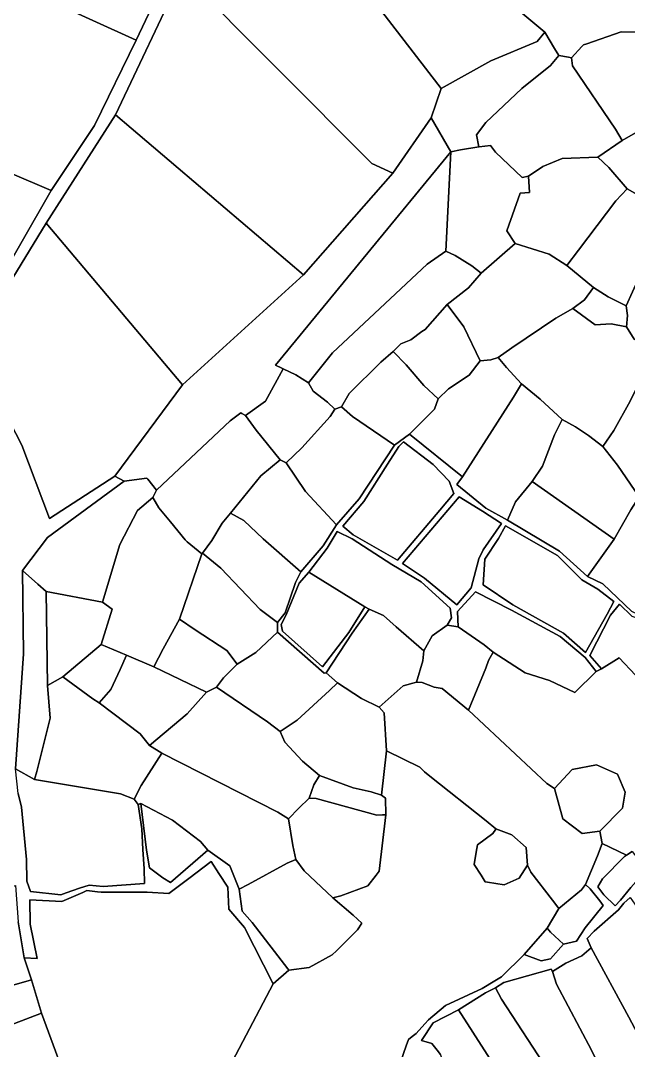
# Model space of a CAD drawing. Extents: x 542555 to 550520, y 1840485 to 1846995.
# Drawn here: x 548751 to 548884.7, y 1843695.7 to 1843922.2 of the extents above; entities that cross this region are included whole.
import ezdxf

# ---------------------------------------------------------------- set-up
doc = ezdxf.new("R2010")
doc.units = 0
doc.layers.add('Level 30', color=7, linetype='Continuous')

msp = doc.modelspace()

# ---------------------------------------------------------------- linework, layer by layer
at = {"layer": 'Level 30'}
for points in [[(548850.62, 1844033.58), (548845.06, 1844024.26), (548836.12, 1844013.04), (548824.96, 1843997.87), (548816.43, 1843988.14), (548799.57, 1843964.66), (548784.09, 1843934.03), (548776.43, 1843917.89), (548747.82, 1843930.92), (548742.48, 1843934.45), (548733.51, 1843941.29), (548735.7, 1843943.88), (548827.38, 1844071.16), (548830.13, 1844066.72)], [(548817.83, 1843986.9), (548853.53, 1843931.45), (548856.12, 1843928.19), (548866.31, 1843919.65), (548864.66, 1843917.6), (548854.45, 1843913.35), (548843.55, 1843907.25), (548800.65, 1843962.98)], [(548843.55, 1843907.25), (548841.33, 1843900.77), (548832.94, 1843888.65), (548828.31, 1843890.72), (548786.66, 1843932.64), (548800.65, 1843962.98)], [(548733.51, 1843941.29), (548742.48, 1843934.45), (548747.82, 1843930.92), (548776.43, 1843917.89), (548767.26, 1843899.07), (548757.73, 1843884.82), (548711.15, 1843904.69), (548724.88, 1843936.49), (548726.02, 1843943.49)], [(548832.94, 1843888.65), (548813.27, 1843866.27), (548771.87, 1843901.47), (548786.66, 1843932.64), (548828.31, 1843890.72)], [(548851.32, 1843897.06), (548851.8, 1843894.44), (548847.8, 1843893.74), (548845.66, 1843893.33), (548841.33, 1843900.77), (548843.55, 1843907.25), (548854.45, 1843913.35), (548864.66, 1843917.6), (548866.31, 1843919.65), (548868.44, 1843916.04), (548869.45, 1843914.48), (548867.59, 1843912.28), (548861.28, 1843907.22), (548853.36, 1843899.73)], [(548894.23, 1843902.04), (548883.33, 1843895.8), (548881.87, 1843898.28), (548872.41, 1843912.21), (548872.22, 1843914.01), (548874.5185, 1843916.4652), (548874.86, 1843916.83), (548875.5555, 1843917.0703), (548883.11, 1843919.68), (548886.92, 1843919.61), (548887.74, 1843919.25), (548891.95, 1843908.88)], [(548883.33, 1843895.8), (548877.99, 1843892.17), (548870.14, 1843891.86), (548865.94, 1843890.1), (548862.77, 1843887.96), (548861.33, 1843887.69), (548855.48, 1843893.22), (548854.39, 1843894.71), (548851.8639, 1843894.4467), (548851.8, 1843894.44), (548851.32, 1843897.06), (548853.36, 1843899.73), (548861.28, 1843907.22), (548867.59, 1843912.28), (548869.45, 1843914.48), (548871.5285, 1843914.1273), (548872.22, 1843914.01), (548872.41, 1843912.21), (548881.87, 1843898.28)], [(548711.15, 1843904.69), (548757.73, 1843884.82), (548737.66, 1843849.82), (548730.29, 1843861.24), (548699.81, 1843857.05), (548686.59, 1843854.31), (548681.03, 1843853.16), (548679.4, 1843857.98), (548674.67, 1843871.29), (548679.44, 1843875.23), (548693.5, 1843886.86)], [(548813.27, 1843866.27), (548786.6, 1843842.1), (548756.61, 1843877.6), (548771.87, 1843901.47)], [(548841.33, 1843900.77), (548845.66, 1843893.33), (548807.06, 1843846.41), (548808.458, 1843845.7314), (548808.77, 1843845.58), (548804.88, 1843838.45), (548800.52, 1843835.35), (548799.6753, 1843835.7842), (548799.45, 1843835.9), (548797.11, 1843834.14), (548790.9561, 1843828.3586), (548780.92, 1843818.93), (548778.9955, 1843821.3175), (548778.8, 1843821.56), (548773.79, 1843820.89), (548771.75, 1843821.96), (548786.6, 1843842.1), (548813.27, 1843866.27), (548832.94, 1843888.65)], [(548897.95, 1843881.54), (548895.04, 1843879.14), (548884.44, 1843885.17), (548880.44, 1843889.86), (548877.99, 1843892.17), (548883.33, 1843895.8), (548894.23, 1843902.04), (548895.74, 1843898.06), (548896.38, 1843893.68), (548896.62, 1843888.51)], [(548858, 1843875.91), (548859.84, 1843873.17), (548852.37, 1843866.6), (548850.29, 1843868.26), (548846.63, 1843870.51), (548844.56, 1843871.46), (548845.3686, 1843887.536), (548845.66, 1843893.33), (548847.8, 1843893.74), (548851.8, 1843894.44), (548851.8639, 1843894.4467), (548854.39, 1843894.71), (548855.48, 1843893.22), (548861.33, 1843887.69), (548862.77, 1843887.96), (548862.95, 1843884.37), (548860.95, 1843884.26)], [(548845.3686, 1843887.536), (548844.56, 1843871.46), (548840.45, 1843868.58), (548819.6, 1843849.15), (548814.32, 1843842.49), (548811.54, 1843844.24), (548808.77, 1843845.58), (548808.458, 1843845.7314), (548807.06, 1843846.41), (548845.66, 1843893.33)], [(548873.73, 1843871.72), (548871.21, 1843868.33), (548867.33, 1843870.78), (548859.84, 1843873.17), (548858, 1843875.91), (548860.95, 1843884.26), (548862.95, 1843884.37), (548862.77, 1843887.96), (548865.94, 1843890.1), (548870.14, 1843891.86), (548877.99, 1843892.17), (548880.44, 1843889.86), (548884.44, 1843885.17), (548881.94, 1843882.51)], [(548884.44, 1843885.17), (548895.04, 1843879.14), (548895.04, 1843877.22), (548887.06, 1843865.63), (548884.25, 1843859.47), (548880.31, 1843861.46), (548877.03, 1843863.5), (548871.21, 1843868.33), (548873.73, 1843871.72), (548881.94, 1843882.51)], [(548914.93, 1843883.53), (548915.2, 1843879.33), (548912.41, 1843878.79), (548910.5, 1843868.63), (548909.79, 1843862.48), (548908.37, 1843857.75), (548906.13, 1843851.19), (548904.23, 1843851.94), (548901.2, 1843851.59), (548897.47, 1843849.94), (548890.14, 1843848.45), (548889.13, 1843850.36), (548885.99, 1843852.12), (548884.34, 1843854.86), (548884.5, 1843857.35), (548884.25, 1843859.47), (548887.06, 1843865.63), (548895.04, 1843877.22), (548895.04, 1843879.14), (548897.95, 1843881.54), (548899.14, 1843881.48), (548906.71, 1843883.27), (548913.45, 1843884.41)], [(548756.61, 1843877.6), (548786.6, 1843842.1), (548771.75, 1843821.96), (548757.39, 1843812.7), (548751.26, 1843828.78), (548743.29, 1843844.23), (548742.8, 1843850.49), (548747.48, 1843862.58)], [(548849.53, 1843863.44), (548844.84, 1843859.75), (548840.01, 1843854.25), (548839.32, 1843853.81), (548836.86, 1843851.96), (548834.69, 1843851.1), (548832.97, 1843849.4), (548830.27, 1843847.09), (548823.33, 1843840.14), (548821.61, 1843837.23), (548820.16, 1843836.69), (548818.55, 1843838.24), (548815.4, 1843840.68), (548814.32, 1843842.49), (548819.6, 1843849.15), (548840.45, 1843868.58), (548844.56, 1843871.46), (548846.63, 1843870.51), (548850.29, 1843868.26), (548852.37, 1843866.6)], [(548871.21, 1843868.33), (548877.03, 1843863.5), (548875.05, 1843860.79), (548872.54, 1843858.87), (548868.8, 1843856.76), (548859.06, 1843850.21), (548856.07, 1843848.08), (548854.46, 1843847.59), (548852.1, 1843847.33), (548848.56, 1843854.85), (548844.84, 1843859.75), (548849.53, 1843863.44), (548852.37, 1843866.6), (548859.84, 1843873.17), (548867.33, 1843870.78)], [(548884.5, 1843857.35), (548884.34, 1843854.86), (548880.96, 1843855.48), (548877.39, 1843855.3), (548872.54, 1843858.87), (548875.05, 1843860.79), (548877.03, 1843863.5), (548880.31, 1843861.46), (548884.25, 1843859.47)], [(548845.13, 1843841.22), (548842.85, 1843839.03), (548839.76, 1843841.93), (548835.84, 1843846.47), (548832.97, 1843849.4), (548834.69, 1843851.1), (548836.86, 1843851.96), (548839.32, 1843853.81), (548840.01, 1843854.25), (548844.84, 1843859.75), (548848.56, 1843854.85), (548852.1, 1843847.33), (548849.73, 1843844.19)], [(548881.52, 1843832.01), (548879.13, 1843828.49), (548875.99, 1843830.94), (548873.09, 1843832.81), (548870.19, 1843834.43), (548865.33, 1843838.92), (548861.24, 1843842.27), (548857.89, 1843845.86), (548856.07, 1843848.08), (548859.06, 1843850.21), (548868.8, 1843856.76), (548872.54, 1843858.87), (548877.39, 1843855.3), (548880.96, 1843855.48), (548884.34, 1843854.86), (548885.99, 1843852.12), (548889.13, 1843850.36), (548890.14, 1843848.45), (548888.39, 1843845.14), (548885.13, 1843838.47)], [(548890.14, 1843848.45), (548897.47, 1843849.94), (548901.2, 1843851.59), (548904.23, 1843851.94), (548906.13, 1843851.19), (548901.05, 1843816.11), (548890.89, 1843816.59), (548887.07, 1843817.43), (548882.34, 1843824.43), (548879.13, 1843828.49), (548881.52, 1843832.01), (548885.13, 1843838.47), (548888.39, 1843845.14)], [(548832.97, 1843849.4), (548835.84, 1843846.47), (548839.76, 1843841.93), (548842.85, 1843839.03), (548842.09, 1843836.69), (548836.56, 1843831.21), (548833.24, 1843828.84), (548824.02, 1843835.09), (548821.61, 1843837.23), (548823.33, 1843840.14), (548830.27, 1843847.09)], [(548856.07, 1843848.08), (548857.89, 1843845.86), (548861.24, 1843842.27), (548859.42, 1843839.37), (548848.25, 1843821.81), (548836.56, 1843831.21), (548842.09, 1843836.69), (548842.85, 1843839.03), (548845.13, 1843841.22), (548849.73, 1843844.19), (548852.1, 1843847.33), (548854.46, 1843847.59)], [(548812.88, 1843828.26), (548809.47, 1843824.89), (548808.1, 1843825.57), (548802.84, 1843832.1), (548800.52, 1843835.35), (548804.88, 1843838.45), (548808.77, 1843845.58), (548811.54, 1843844.24), (548814.32, 1843842.49), (548815.4, 1843840.68), (548818.55, 1843838.24), (548820.16, 1843836.69), (548819.14, 1843835.1)], [(548861.24, 1843842.27), (548865.33, 1843838.92), (548870.19, 1843834.43), (548868.48, 1843831.07), (548865.85, 1843824.2), (548863.56, 1843820.83), (548859.9, 1843816.35), (548858.1, 1843812.33), (548853.39, 1843814.92), (548846.95, 1843820.18), (548848.25, 1843821.81), (548859.42, 1843839.37)], [(548803.85, 1843822.09), (548797.22, 1843813.82), (548795.38, 1843811.63), (548793.05, 1843807.81), (548791.03, 1843805.09), (548790.91, 1843804.93), (548787.63, 1843807.58), (548787.25, 1843808.01), (548784.01, 1843811.95), (548781.41, 1843815.06), (548780.13, 1843817.31), (548780.92, 1843818.93), (548790.9561, 1843828.3586), (548797.11, 1843834.14), (548799.45, 1843835.9), (548799.6753, 1843835.7842), (548800.52, 1843835.35), (548802.84, 1843832.1), (548808.1, 1843825.57)], [(548821.61, 1843837.23), (548824.02, 1843835.09), (548833.24, 1843828.84), (548825.51, 1843817.01), (548820.5, 1843811.32), (548813.68, 1843818.59), (548809.47, 1843824.89), (548812.88, 1843828.26), (548819.14, 1843835.1), (548820.16, 1843836.69)], [(548885.28, 1843814.58), (548881.59, 1843808.16), (548863.56, 1843820.83), (548865.85, 1843824.2), (548868.48, 1843831.07), (548870.19, 1843834.43), (548873.09, 1843832.81), (548875.99, 1843830.94), (548879.13, 1843828.49), (548882.34, 1843824.43), (548887.07, 1843817.43)], [(548845.29, 1843820.89), (548846.33, 1843818.17), (548843.28, 1843814.5), (548833.94, 1843803.5), (548824.21, 1843809.1), (548821.88, 1843811.02), (548826.51, 1843816.4), (548831.72, 1843824.66), (548834.19, 1843828.49), (548835.28, 1843829.54), (548841.76, 1843824.59)], [(548846.33, 1843818.17), (548845.29, 1843820.89), (548841.76, 1843824.59), (548835.28, 1843829.54), (548834.19, 1843828.49), (548831.72, 1843824.66), (548826.51, 1843816.4), (548821.88, 1843811.02), (548824.21, 1843809.1), (548833.94, 1843803.5), (548843.28, 1843814.5)], [(548809.47, 1843824.89), (548813.68, 1843818.59), (548820.5, 1843811.32), (548817.57, 1843806.64), (548812.68, 1843800.98), (548804.34, 1843808.2), (548800.09, 1843812.22), (548797.22, 1843813.82), (548803.85, 1843822.09), (548808.1, 1843825.57)], [(548773.79, 1843820.89), (548778.8, 1843821.56), (548778.9955, 1843821.3175), (548780.92, 1843818.93), (548780.13, 1843817.31), (548776.71, 1843814.43), (548772.86, 1843806.95), (548769.04, 1843794.26), (548756.64, 1843796.62), (548754.791, 1843798.2592), (548751.44, 1843801.23), (548756.94, 1843808.49)], [(548881.59, 1843808.16), (548875.76, 1843799.92), (548869.58, 1843805.53), (548858.1, 1843812.33), (548859.9, 1843816.35), (548863.56, 1843820.83)], [(548790.91, 1843804.93), (548785.98, 1843790.54), (548782.35, 1843784.03), (548780.3, 1843780.07), (548774.32, 1843782.65), (548768.76, 1843784.96), (548771.16, 1843792.71), (548769.04, 1843794.26), (548772.86, 1843806.95), (548776.71, 1843814.43), (548780.13, 1843817.31), (548781.41, 1843815.06), (548784.01, 1843811.95), (548787.25, 1843808.01), (548787.63, 1843807.58)], [(548852.61, 1843814.29), (548856.81, 1843811.59), (548852.8, 1843805.79), (548851.86, 1843803.81), (548850.16, 1843797.45), (548847.02, 1843793.68), (548839.84, 1843799.56), (548835.03, 1843802.77), (548847.5, 1843817.45)], [(548856.81, 1843811.59), (548852.61, 1843814.29), (548847.5, 1843817.45), (548835.03, 1843802.77), (548839.84, 1843799.56), (548847.02, 1843793.68), (548850.16, 1843797.45), (548851.86, 1843803.81), (548852.8, 1843805.79)], [(548887.07, 1843817.43), (548890.89, 1843816.59), (548901.05, 1843816.11), (548901.02, 1843811.84), (548900.69, 1843809.49), (548899.08, 1843804.94), (548899.08, 1843798.08), (548899.25, 1843794.99), (548896.34, 1843793.01), (548891.74, 1843789.29), (548889.52, 1843790.29), (548885.52, 1843792.2), (548879.13, 1843798.32), (548875.76, 1843799.92), (548881.59, 1843808.16), (548885.28, 1843814.58)], [(548797.22, 1843813.82), (548800.09, 1843812.22), (548804.34, 1843808.2), (548812.68, 1843800.98), (548811.46, 1843798.63), (548809.18, 1843791.94), (548807.5, 1843789.78), (548803.75, 1843792.7), (548795.06, 1843801.77), (548791.03, 1843805.09), (548793.05, 1843807.81), (548795.38, 1843811.63)], [(548881.51, 1843794.42), (548880.05, 1843791.64), (548875.3, 1843783.22), (548870.48, 1843787.48), (548859.28, 1843793.67), (548852.8, 1843798.12), (548853.11, 1843803.74), (548856.12, 1843808.25), (548857.68, 1843811.09), (548869.1, 1843804.52), (548874.45, 1843799.2), (548878, 1843797.16)], [(548880.05, 1843791.64), (548881.51, 1843794.42), (548878, 1843797.16), (548874.45, 1843799.2), (548869.1, 1843804.52), (548857.68, 1843811.09), (548856.12, 1843808.25), (548853.11, 1843803.74), (548852.8, 1843798.12), (548859.28, 1843793.67), (548870.48, 1843787.48), (548875.3, 1843783.22)], [(548845.83, 1843790.87), (548844.88, 1843789.2), (548841.53, 1843786.9), (548839.73, 1843783.61), (548833.61, 1843788.86), (548830.85, 1843791.32), (548827.69, 1843792.77), (548826.76, 1843793.23), (548814.45, 1843800.87), (548818.47, 1843806.13), (548820.66, 1843809.79), (548823.98, 1843808.18), (548832.66, 1843802.59), (548839.14, 1843798.77), (548845.54, 1843792.97)], [(548802.79, 1843783.19), (548798.64, 1843780.65), (548796.36, 1843783.67), (548789.4, 1843788.17), (548785.98, 1843790.54), (548790.91, 1843804.93), (548791.03, 1843805.09), (548795.06, 1843801.77), (548803.75, 1843792.7), (548807.5, 1843789.78), (548807.51, 1843787.66)], [(548754.5467, 1843757.0802), (548754.09, 1843755.28), (548749.89, 1843757.66), (548751.61, 1843782.89), (548751.44, 1843801.23), (548754.791, 1843798.2592), (548756.64, 1843796.62), (548756.92, 1843775.95), (548757.52, 1843768.8)], [(548814.45, 1843800.87), (548826.76, 1843793.23), (548823.25, 1843787.61), (548817.41, 1843780.06), (548808.62, 1843787.91), (548808.35, 1843789.4), (548809.47, 1843791.53), (548812.26, 1843798.43)], [(548769.04, 1843794.26), (548771.16, 1843792.71), (548768.76, 1843784.96), (548760.29, 1843777.86), (548756.92, 1843775.95), (548756.64, 1843796.62)], [(548862.03, 1843778.74), (548854.97, 1843783.26), (548852.99, 1843784.88), (548847.25, 1843788.89), (548847.16, 1843792.2), (548851.11, 1843796.59), (548859.02, 1843792.51), (548869.73, 1843786.74), (548875.23, 1843782.14), (548877.61, 1843779.04), (548872.91, 1843774.39), (548867.39, 1843777.05)], [(548827.69, 1843792.77), (548830.85, 1843791.32), (548833.61, 1843788.86), (548839.73, 1843783.61), (548839.48, 1843781.42), (548838.11, 1843776.66), (548835.21, 1843775.91), (548829.88, 1843771.23), (548825.99, 1843773.11), (548820.7, 1843776.56), (548818.21, 1843778.77), (548823.94, 1843787.44)], [(548891.57, 1843787.64), (548893.63, 1843786.02), (548897.02, 1843783.7), (548899.95, 1843781.56), (548903.04, 1843780.03), (548900.8, 1843777.1), (548898.78, 1843774.4), (548895.27, 1843768.48), (548893.49, 1843770.59), (548882.72, 1843782.07), (548878.81, 1843779.61), (548876.27, 1843782.59), (548880.79, 1843791.39), (548882.77, 1843793.83), (548885.52, 1843791.21), (548887.94, 1843790.37)], [(548795.66, 1843777.63), (548794.1, 1843775.6), (548791.91, 1843774.48), (548780.3, 1843780.07), (548782.35, 1843784.03), (548785.98, 1843790.54), (548789.4, 1843788.17), (548796.36, 1843783.67), (548798.64, 1843780.65)], [(548818.21, 1843778.77), (548820.7, 1843776.56), (548818.98, 1843774.84), (548811.86, 1843768.33), (548808.1, 1843765.86), (548805.36, 1843767.96), (548794.1, 1843775.6), (548795.66, 1843777.63), (548798.64, 1843780.65), (548802.79, 1843783.19), (548807.51, 1843787.66), (548817.79, 1843778.66)], [(548847.25, 1843788.89), (548852.99, 1843784.88), (548854.97, 1843783.26), (548853.98, 1843781.44), (548853.34, 1843779.79), (548849.54, 1843770.51), (548843.76, 1843775.33), (548842.01, 1843775.59), (548839.39, 1843776.61), (548838.11, 1843776.66), (548839.48, 1843781.42), (548839.73, 1843783.61), (548841.53, 1843786.9), (548844.88, 1843789.2)], [(548768.76, 1843784.96), (548774.32, 1843782.65), (548772.92, 1843779.48), (548770.87, 1843775.05), (548768.28, 1843772.12), (548766.87, 1843773.03), (548760.29, 1843777.86)], [(548787.64, 1843769.7), (548779.4, 1843762.77), (548777.34, 1843765.36), (548768.28, 1843772.12), (548770.87, 1843775.05), (548772.92, 1843779.48), (548774.32, 1843782.65), (548780.3, 1843780.07), (548791.91, 1843774.48)], [(548779.4, 1843762.77), (548782.05, 1843761.08), (548777.53, 1843753.95), (548775.99, 1843750.93), (548773.01, 1843752.11), (548754.5031, 1843755.2108), (548754.09, 1843755.28), (548754.5467, 1843757.0802), (548757.52, 1843768.8), (548756.92, 1843775.95), (548760.29, 1843777.86), (548766.87, 1843773.03), (548768.28, 1843772.12), (548777.34, 1843765.36)], [(548831.52, 1843761.59), (548830.4, 1843751.82), (548828.15, 1843752.61), (548824.16, 1843753.49), (548816.8, 1843756.19), (548813.06, 1843759.33), (548809.12, 1843763.48), (548808.1, 1843765.86), (548811.86, 1843768.33), (548818.98, 1843774.84), (548820.7, 1843776.56), (548825.99, 1843773.11), (548829.88, 1843771.23), (548830.97, 1843769.95)], [(548878.43, 1843743.94), (548878.93, 1843741.24), (548877.97, 1843738.53), (548875.28, 1843732.18), (548874.41, 1843731.04), (548869.45, 1843726.89), (548869.2077, 1843727.2064), (548868.0191, 1843728.7583), (548863.3, 1843734.92), (548862.54, 1843736.45), (548862.23, 1843740.33), (548859.1, 1843743.12), (548855.59, 1843744.45), (548853.4419, 1843746.166), (548841.0738, 1843756.0463), (548839.88, 1843757), (548838.85, 1843758.03), (548831.52, 1843761.59), (548830.97, 1843769.95), (548829.88, 1843771.23), (548835.21, 1843775.91), (548838.11, 1843776.66), (548839.39, 1843776.61), (548842.01, 1843775.59), (548843.76, 1843775.33), (548849.54, 1843770.51), (548866.82, 1843754.42), (548868.46, 1843753.32), (548870.29, 1843746.63), (548874.58, 1843743.43)], [(548808.1, 1843765.86), (548809.12, 1843763.48), (548813.06, 1843759.33), (548816.8, 1843756.19), (548815.52, 1843754.11), (548814.51, 1843751.18), (548812.25, 1843748.98), (548809.95, 1843746.66), (548807.6, 1843748.08), (548782.05, 1843761.08), (548779.4, 1843762.77), (548787.64, 1843769.7), (548791.91, 1843774.48), (548794.1, 1843775.6), (548805.36, 1843767.96)], [(548801.09, 1843732.2), (548799.08, 1843731.16), (548797.05, 1843736.29), (548792.18, 1843739.77), (548790.57, 1843741.65), (548784.43, 1843746.33), (548777.48, 1843750), (548776.86, 1843749.81), (548775.99, 1843750.93), (548777.53, 1843753.95), (548782.05, 1843761.08), (548807.6, 1843748.08), (548809.95, 1843746.66), (548810.87, 1843740.79), (548811.59, 1843737.72), (548809.64, 1843736.92)], [(548868.46, 1843753.32), (548872.33, 1843757.47), (548877.68, 1843758.54), (548882.31, 1843756.45), (548883.99, 1843752.49), (548883.46, 1843748.95), (548878.43, 1843743.94), (548874.58, 1843743.43), (548870.29, 1843746.63)], [(548766.09, 1843732.06), (548763.99, 1843731.38), (548761.0059, 1843730.3374), (548759.84, 1843729.93), (548753.2, 1843730.68), (548752.35, 1843732.93), (548752.34, 1843737.72), (548751.19, 1843749.19), (548750.48, 1843752.2), (548749.89, 1843757.66), (548754.09, 1843755.28), (548754.5031, 1843755.2108), (548773.01, 1843752.11), (548775.99, 1843750.93), (548776.86, 1843749.81), (548777.65, 1843744.43), (548777.88, 1843739.92), (548778.16, 1843735.66), (548778.25, 1843732.4), (548769.19, 1843731.73)], [(548816.04, 1843751.12), (548814.51, 1843751.18), (548815.52, 1843754.11), (548816.8, 1843756.19), (548824.16, 1843753.49), (548828.15, 1843752.61), (548830.4, 1843751.82), (548830.9783, 1843751.4303), (548831.32, 1843751.2), (548831.35, 1843747.52), (548830.6288, 1843747.4903), (548829.41, 1843747.44)], [(548777.48, 1843750), (548784.43, 1843746.33), (548790.57, 1843741.65), (548792.18, 1843739.77), (548784.01, 1843732.67), (548782.3, 1843733.66), (548779.39, 1843735.86), (548778.68, 1843739.78)], [(548814.51, 1843751.18), (548816.04, 1843751.12), (548829.41, 1843747.44), (548830.6288, 1843747.4903), (548831.35, 1843747.52), (548829.91, 1843735.15), (548829.2102, 1843734.2479), (548827.42, 1843731.94), (548821.5, 1843729.73), (548819.73, 1843729.27), (548813.4, 1843735.21), (548811.59, 1843737.72), (548810.87, 1843740.79), (548809.95, 1843746.66), (548812.25, 1843748.98)], [(548855.59, 1843744.45), (548859.1, 1843743.12), (548862.23, 1843740.33), (548862.54, 1843736.45), (548860.72, 1843733.58), (548857.37, 1843732.12), (548853.7391, 1843732.7281), (548853.25, 1843732.81), (548852.3212, 1843734.2296), (548850.79, 1843736.57), (548851.2723, 1843739.2821), (548851.56, 1843740.9), (548854.92, 1843743.38), (548855.5318, 1843744.357)], [(548819.73, 1843729.27), (548824.21, 1843725.46), (548826.06, 1843723.7), (548825.16, 1843722.23), (548820.4945, 1843717.6396), (548819.57, 1843716.73), (548814.46, 1843713.96), (548810.01, 1843713.38), (548809.7905, 1843713.6656), (548801.97, 1843723.84), (548799.79, 1843726.37), (548799.08, 1843731.16), (548801.09, 1843732.2), (548809.64, 1843736.92), (548811.59, 1843737.72), (548813.4, 1843735.21)], [(548888.59, 1843735.26), (548885.29, 1843731.56), (548883.02, 1843728.72), (548881.8, 1843727.52), (548879.34, 1843729.95), (548877.99, 1843731.72), (548879.02, 1843733.43), (548883.9, 1843738.39), (548884.29, 1843738.63), (548885.58, 1843739.43), (548887.68, 1843736.73)], [(548737.23, 1843706.59), (548731.82, 1843705.05), (548730.26, 1843709.51), (548725.09, 1843724.26), (548730.58, 1843725.97), (548749.9, 1843731.97), (548750.48, 1843723.97), (548751.8, 1843716.06), (548753.4, 1843711.21)], [(548879.18, 1843727.56), (548875.19, 1843722.67), (548873.32, 1843719.75), (548870.44, 1843719.07), (548867.62, 1843721.73), (548866.84, 1843722.62), (548869.45, 1843726.89), (548874.41, 1843731.04), (548875.28, 1843732.18), (548876.29, 1843731.27), (548878.42, 1843728.57)], [(548895.38, 1843696.86), (548895.21, 1843693.56), (548893.66, 1843692.55), (548891.86, 1843691.94), (548890.28, 1843692.05), (548889.95, 1843693.93), (548888.08, 1843696.92), (548884.82, 1843703.03), (548876.56, 1843718.24), (548875.68, 1843720.31), (548877.18, 1843721.9), (548882.52, 1843726.64), (548883.74, 1843728.06), (548885.11, 1843729.31), (548886.12, 1843727.85), (548901.82, 1843705.6), (548902.33, 1843704), (548900.73, 1843702.95), (548896.3, 1843698.68)], [(548866.84, 1843722.62), (548867.62, 1843721.73), (548870.44, 1843719.07), (548867.57, 1843715.82), (548865.55, 1843715.42), (548861.82, 1843716.79)], [(548881.62, 1843691.86), (548877.17, 1843691.49), (548877.57, 1843693.81), (548876.62, 1843695.8), (548868.91, 1843710.28), (548868, 1843713.03), (548870.97, 1843714.92), (548874.52, 1843716.52), (548876.56, 1843718.24), (548884.82, 1843703.03), (548888.08, 1843696.92), (548889.95, 1843693.93), (548890.28, 1843692.05)], [(548868, 1843713.03), (548868.91, 1843710.28), (548876.62, 1843695.8), (548877.57, 1843693.81), (548877.17, 1843691.49), (548877.15, 1843691.02), (548875.55, 1843690.95), (548870.19, 1843690.07), (548868.46, 1843689.02), (548867.13, 1843691.18), (548856.8, 1843707), (548855.5, 1843709.48), (548857.35, 1843710.68), (548867.72, 1843713.56)], [(548740.17, 1843698.05), (548734.96, 1843696.08), (548731.82, 1843705.05), (548737.23, 1843706.59), (548753.4, 1843711.21), (548755.59, 1843703.89)], [(548868.46, 1843689.02), (548868.82, 1843685.09), (548866.68, 1843684.53), (548863.35, 1843683.39), (548861.39, 1843682.92), (548859.98, 1843685.01), (548847.34, 1843704.61), (548853.27, 1843708.35), (548855.5, 1843709.48), (548856.8, 1843707), (548867.13, 1843691.18)], [(548746.51, 1843679.96), (548741.18, 1843678.3), (548734.96, 1843696.08), (548740.17, 1843698.05), (548755.59, 1843703.89), (548762.59, 1843684.96)], [(548857.15, 1843682.67), (548855.2, 1843682.27), (548853.73, 1843683.42), (548846.73, 1843688.05), (548845.43, 1843689.72), (548843.4, 1843694.81), (548842.67, 1843695.77), (548841.45, 1843697.21), (548839.22, 1843697.86), (548841.76, 1843701.75), (548847.34, 1843704.61), (548859.98, 1843685.01), (548861.39, 1843682.92), (548860.36, 1843682.23)]]:
    msp.add_lwpolyline(points, close=True, dxfattribs=at)
for points in [[(548737.66, 1843849.82), (548757.73, 1843884.82), (548767.26, 1843899.07), (548776.43, 1843917.89), (548784.09, 1843934.03)], [(548786.66, 1843932.64), (548771.87, 1843901.47), (548756.61, 1843877.6), (548747.48, 1843862.58)], [(548902.13, 1843931.73), (548888.53, 1843919.34), (548887.74, 1843919.25), (548886.92, 1843919.61), (548883.11, 1843919.68), (548875.5555, 1843917.0703), (548874.86, 1843916.83), (548874.5185, 1843916.4652), (548872.22, 1843914.01), (548871.5285, 1843914.1273), (548869.45, 1843914.48), (548868.44, 1843916.04), (548866.31, 1843919.65), (548856.12, 1843928.19)], [(548743.29, 1843844.23), (548751.26, 1843828.78), (548757.39, 1843812.7), (548771.75, 1843821.96), (548773.79, 1843820.89), (548756.94, 1843808.49), (548751.44, 1843801.23), (548751.61, 1843782.89), (548749.89, 1843757.66)], [(548885.52, 1843791.21), (548882.77, 1843793.83), (548880.79, 1843791.39), (548876.27, 1843782.59), (548878.81, 1843779.61), (548877.61, 1843779.04), (548875.23, 1843782.14), (548869.73, 1843786.74), (548859.02, 1843792.51), (548851.11, 1843796.59), (548847.16, 1843792.2), (548847.25, 1843788.89), (548844.88, 1843789.2), (548845.83, 1843790.87), (548845.54, 1843792.97), (548839.14, 1843798.77), (548832.66, 1843802.59), (548823.98, 1843808.18), (548820.66, 1843809.79), (548818.47, 1843806.13), (548814.45, 1843800.87), (548812.26, 1843798.43), (548809.47, 1843791.53), (548808.35, 1843789.4), (548808.62, 1843787.91), (548817.41, 1843780.06), (548823.25, 1843787.61), (548826.76, 1843793.23), (548827.69, 1843792.77), (548823.94, 1843787.44), (548818.21, 1843778.77), (548817.79, 1843778.66), (548807.51, 1843787.66), (548807.5, 1843789.78), (548809.18, 1843791.94), (548811.46, 1843798.63), (548812.68, 1843800.98), (548817.57, 1843806.64), (548820.5, 1843811.32), (548825.51, 1843817.01), (548833.24, 1843828.84), (548836.56, 1843831.21), (548848.25, 1843821.81), (548846.95, 1843820.18), (548853.39, 1843814.92), (548858.1, 1843812.33), (548869.58, 1843805.53), (548875.76, 1843799.92), (548879.13, 1843798.32), (548885.52, 1843792.2)], [(548885.58, 1843739.43), (548884.29, 1843738.63), (548878.93, 1843741.24), (548878.43, 1843743.94), (548883.46, 1843748.95), (548883.99, 1843752.49), (548882.31, 1843756.45), (548877.68, 1843758.54), (548872.33, 1843757.47), (548868.46, 1843753.32), (548866.82, 1843754.42), (548849.54, 1843770.51), (548853.34, 1843779.79), (548853.98, 1843781.44), (548854.97, 1843783.26), (548862.03, 1843778.74), (548867.39, 1843777.05), (548872.91, 1843774.39), (548877.61, 1843779.04), (548878.81, 1843779.61), (548882.72, 1843782.07), (548893.49, 1843770.59)], [(548787.95, 1843674.92), (548806.57, 1843710.34), (548810.01, 1843713.38), (548814.46, 1843713.96), (548819.57, 1843716.73), (548820.4945, 1843717.6396), (548825.16, 1843722.23), (548826.06, 1843723.7), (548824.21, 1843725.46), (548819.73, 1843729.27), (548821.5, 1843729.73), (548827.42, 1843731.94), (548829.2102, 1843734.2479), (548829.91, 1843735.15), (548831.35, 1843747.52), (548831.32, 1843751.2), (548830.9783, 1843751.4303), (548830.4, 1843751.82), (548831.52, 1843761.59), (548838.85, 1843758.03), (548839.88, 1843757), (548841.0738, 1843756.0463), (548853.4419, 1843746.166), (548855.59, 1843744.45), (548855.5318, 1843744.357), (548854.92, 1843743.38), (548851.56, 1843740.9), (548851.2723, 1843739.2821), (548850.79, 1843736.57), (548852.3212, 1843734.2296), (548853.25, 1843732.81), (548853.7391, 1843732.7281), (548857.37, 1843732.12), (548860.72, 1843733.58), (548862.54, 1843736.45), (548863.3, 1843734.92), (548868.0191, 1843728.7583), (548869.2077, 1843727.2064), (548869.45, 1843726.89), (548866.84, 1843722.62), (548861.82, 1843716.79), (548856.81, 1843711.86), (548855.3453, 1843710.986), (548852.57, 1843709.33), (548844.51, 1843705.59), (548840.72, 1843702.43), (548839.9142, 1843701.5403), (548838.03, 1843699.46), (548837.1486, 1843698.7485), (548836.37, 1843698.12), (548835.8677, 1843696.7175), (548834.59, 1843693.15)], [(548750.48, 1843752.2), (548751.19, 1843749.19), (548752.34, 1843737.72), (548752.35, 1843732.93), (548753.2, 1843730.68), (548759.84, 1843729.93), (548761.0059, 1843730.3374), (548763.99, 1843731.38), (548766.09, 1843732.06), (548769.19, 1843731.73), (548778.25, 1843732.4), (548778.16, 1843735.66), (548777.88, 1843739.92), (548777.65, 1843744.43), (548776.86, 1843749.81), (548777.48, 1843750), (548778.68, 1843739.78), (548779.39, 1843735.86), (548782.3, 1843733.66), (548784.01, 1843732.67), (548792.18, 1843739.77), (548797.05, 1843736.29), (548799.08, 1843731.16), (548799.79, 1843726.37), (548801.97, 1843723.84), (548809.7905, 1843713.6656), (548810.01, 1843713.38), (548806.57, 1843710.34), (548800.24, 1843722.73), (548796.81, 1843726.77), (548796.6, 1843731.6), (548794.6363, 1843734.6475), (548792.94, 1843737.28), (548788.028, 1843733.5526), (548783.61, 1843730.2), (548778.83, 1843730.52), (548768.76, 1843730.48), (548767.8989, 1843730.5811), (548765.61, 1843730.85), (548764.7151, 1843730.4686), (548760.05, 1843728.48), (548753.05, 1843728.86), (548753.11, 1843723.44), (548754.62, 1843715.92), (548751.8, 1843716.06), (548750.48, 1843723.97)], [(548834.59, 1843693.15), (548835.8677, 1843696.7175), (548836.37, 1843698.12), (548837.1486, 1843698.7485), (548838.03, 1843699.46), (548839.9142, 1843701.5403), (548840.72, 1843702.43), (548844.51, 1843705.59), (548852.57, 1843709.33), (548855.3453, 1843710.986), (548856.81, 1843711.86), (548861.82, 1843716.79), (548865.55, 1843715.42), (548867.57, 1843715.82), (548870.44, 1843719.07), (548873.32, 1843719.75), (548875.19, 1843722.67), (548879.18, 1843727.56), (548878.42, 1843728.57), (548876.29, 1843731.27), (548875.28, 1843732.18), (548877.97, 1843738.53), (548878.93, 1843741.24), (548884.29, 1843738.63), (548883.9, 1843738.39), (548879.02, 1843733.43), (548877.99, 1843731.72), (548879.34, 1843729.95), (548881.8, 1843727.52), (548883.02, 1843728.72), (548885.29, 1843731.56)], [(548762.59, 1843684.96), (548755.59, 1843703.89), (548753.4, 1843711.21), (548751.8, 1843716.06), (548754.62, 1843715.92), (548753.11, 1843723.44), (548753.05, 1843728.86), (548760.05, 1843728.48), (548764.7151, 1843730.4686), (548765.61, 1843730.85), (548767.8989, 1843730.5811), (548768.76, 1843730.48), (548778.83, 1843730.52), (548783.61, 1843730.2), (548788.028, 1843733.5526), (548792.94, 1843737.28), (548794.6363, 1843734.6475), (548796.6, 1843731.6), (548796.81, 1843726.77), (548800.24, 1843722.73), (548806.57, 1843710.34), (548787.95, 1843674.92)], [(548885.11, 1843729.31), (548883.74, 1843728.06), (548882.52, 1843726.64), (548877.18, 1843721.9), (548875.68, 1843720.31), (548876.56, 1843718.24), (548874.52, 1843716.52), (548870.97, 1843714.92), (548868, 1843713.03), (548867.72, 1843713.56), (548857.35, 1843710.68), (548855.5, 1843709.48), (548853.27, 1843708.35), (548847.34, 1843704.61), (548841.76, 1843701.75), (548839.22, 1843697.86), (548841.45, 1843697.21), (548842.67, 1843695.77), (548843.4, 1843694.81)]]:
    msp.add_lwpolyline(points, dxfattribs=at)

doc.saveas('drawing.dxf')
